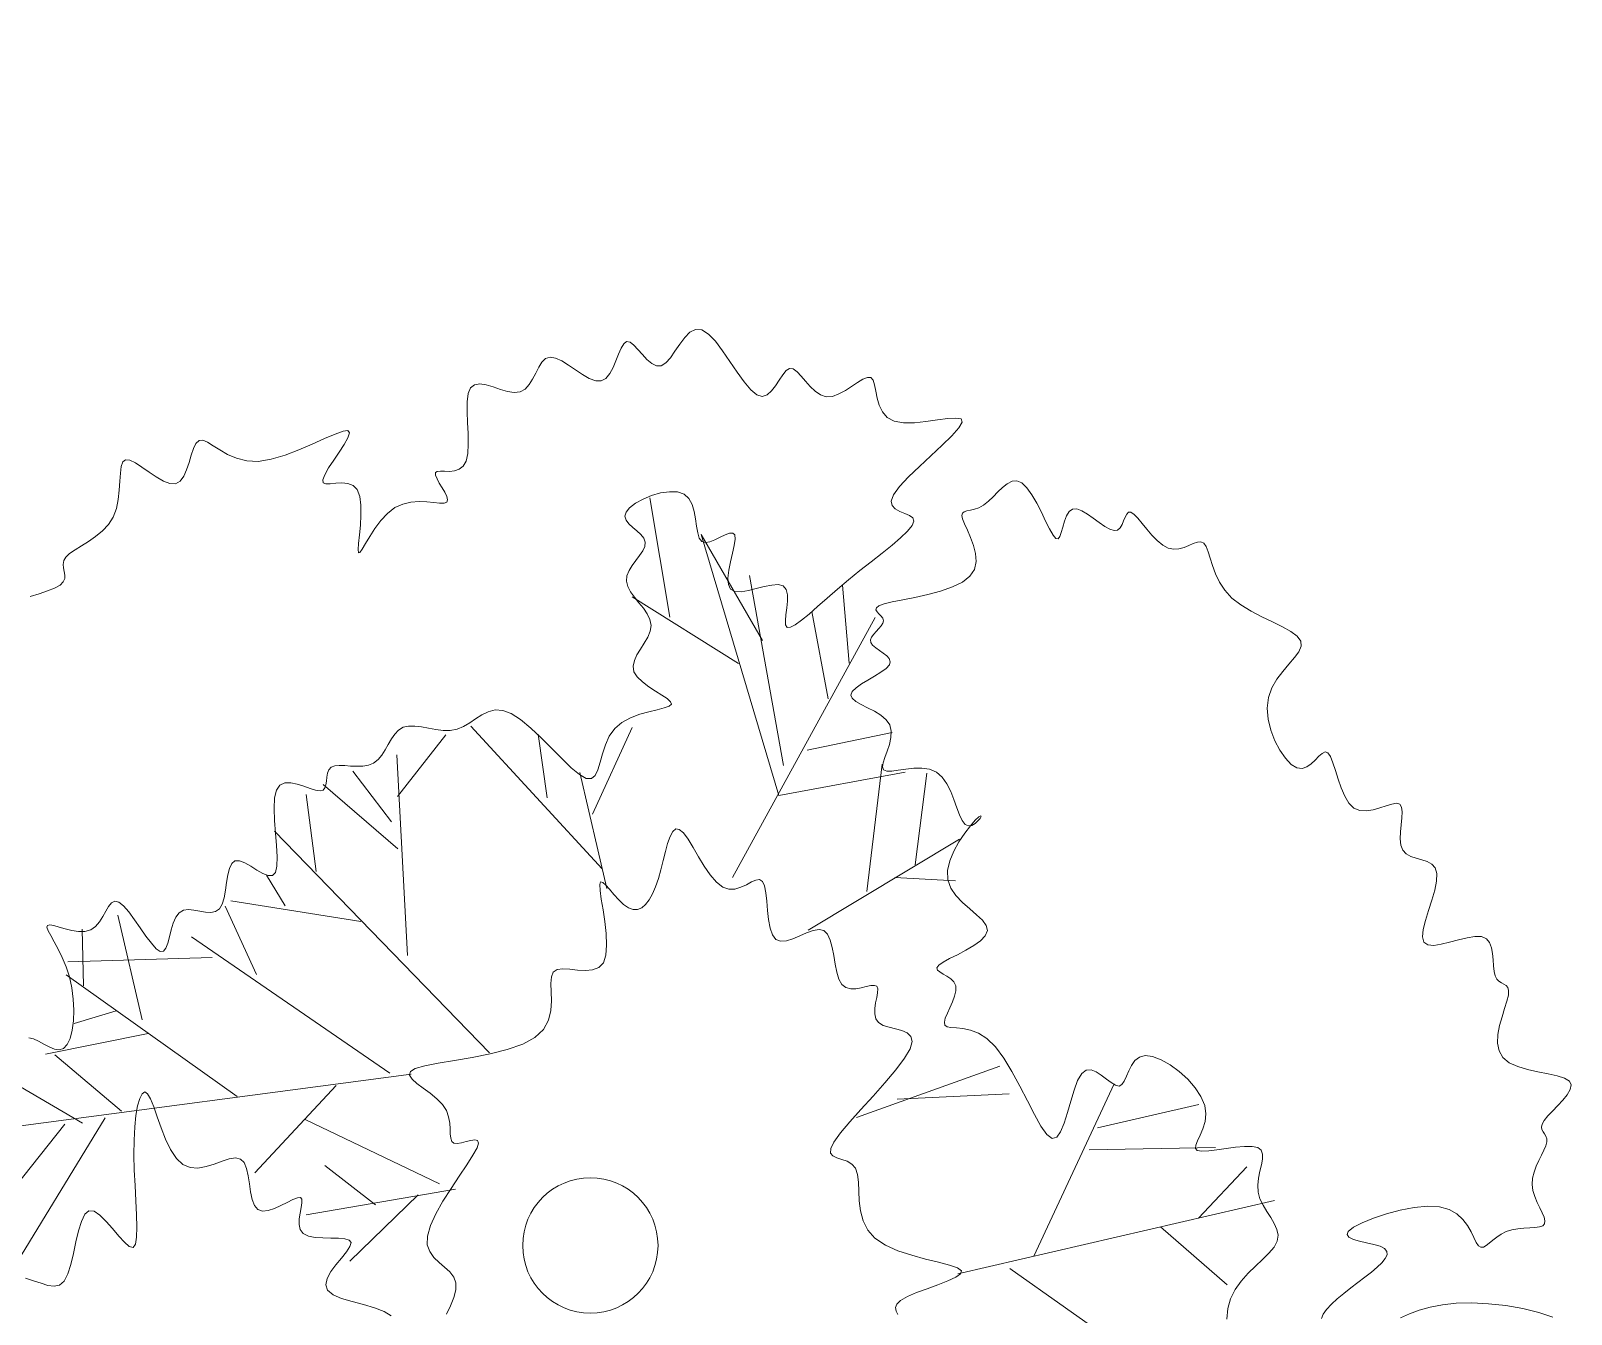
# Model space of a CAD drawing. Extents: x 2080 to 102399, y 2071 to 93424.
# Drawn here: x 81298.7 to 81426.3, y 79069.9 to 79176.2 of the extents above; entities that cross this region are included whole.
import ezdxf

# ---------------------------------------------------------------- set-up
doc = ezdxf.new("R2010")
doc.units = 0
doc.header["$LTSCALE"] = 20
doc.header["$MEASUREMENT"] = 0
doc.layers.add('casuanut tree', color=100, linetype='Continuous', lineweight=5)
doc.layers.add('road', color=2, linetype='Continuous')

# ---------------------------------------------------------------- blocks, each defined once
blk = doc.blocks.new('tr')
at = {"layer": 'casuanut tree'}
for p, q in [((0.2261, 0.6155), (0.2339, 0.7411)), ((0.3143, 0.5704), (0.2771, 0.692)), ((0.2771, 0.692), (0.2947, 0.4095)), ((0.2849, 0.5527), (0.1928, 0.6449)), ((0.3065, 0.4389), (0.3163, 0.6391)), ((0.3967, 0.5272), (0.4084, 0.6077)), ((0.3673, 0.4958), (0.3712, 0.588)), ((0.2285, 0.3375), (0.4338, 0.5671)), ((-0.0915, 0.4977), (-0.0281, 0.549)), ((0.0987, 0.3768), (-0.0009, 0.552)), ((-0.1035, 0.4735), (-0.1307, 0.5339)), ((-0.1186, 0.3345), (-0.0824, 0.54)), ((-0.1915, 0.4409), (-0.1837, 0.5213)), ((-0.1033, 0.4448), (-0.1641, 0.5272)), ((0.0595, 0.4614), (0.0655, 0.5279)), ((0.1017, 0.4342), (0.1621, 0.5128)), ((-0.0583, 0.2167), (-0.2243, 0.4916)), ((0.0987, 0.3557), (0.0987, 0.4795)), ((-0.2307, 0.4134), (-0.2425, 0.4487)), ((0.3339, 0.4487), (0.4241, 0.4468)), ((-0.4537, 0.3798), (-0.4417, 0.4372)), ((-0.4024, 0.3315), (-0.4024, 0.4433)), ((-0.2758, 0.3506), (-0.2915, 0.4272)), ((-0.1579, 0.3798), (-0.2847, 0.4312)), ((0.3614, 0.2918), (0.4065, 0.4173)), ((-0.317, 0.3781), (-0.4641, 0.4075)), ((-0.1639, 0.2197), (-0.333, 0.404)), ((0.2947, 0.4095), (0.428, 0.4036)), ((-0.3239, 0.2318), (-0.4688, 0.3949)), ((0.4163, 0.3075), (0.4496, 0.3977)), ((-0.4266, 0.3466), (-0.4719, 0.3436)), ((0.2928, 0.2663), (0.4673, 0.3232)), ((-0.3994, 0.3164), (-0.5081, 0.3194)), ((-0.4447, 0.2439), (-0.499, 0.3164)), ((-0.487, 0.2409), (-0.5413, 0.2922)), ((0.3928, 0.2996), (0.4535, 0.282)), ((-0.4628, 0.2409), (-0.6017, 0.0989)), ((-0.5051, 0.2439), (-0.5926, 0.1744)), ((-0.1428, 0.2137), (-0.5866, 0.256)), ((-0.2213, 0.2197), (-0.3239, 0.1502)), ((-0.1398, 0.0959), (-0.2605, 0.1925)), ((-0.2092, 0.0898), (-0.2515, 0.1412)), ((-0.1247, 0.0868), (-0.2817, 0.0959)), ((-0.1639, 0.0898), (-0.2485, 0.0385)), ((0.298, 0.0656), (0.455, 0.0838)), ((0.3433, 0.0747), (0.458, 0.0536)), ((0.445, -0.1163), (0.5666, 0.0392)), ((0.5395, -0.0014), (0.6476, -0.0014)), ((0.526, -0.0217), (0.6544, -0.0487)), ((0.6206, -0.1163), (0.6814, -0.0758)), ((0.3639, -0.1163), (0.7017, -0.1163)), ((0.4179, -0.1231), (0.5328, -0.2516)), ((0.5801, -0.1163), (0.6341, -0.1907))]:
    blk.add_line(p, q, dxfattribs=at)
for points in [[(-0.5213, 0.34), (-0.5168, 0.3378), (-0.5122, 0.3343), (-0.5075, 0.33), (-0.5027, 0.3258), (-0.4979, 0.3224), (-0.4932, 0.3205), (-0.4885, 0.3209), (-0.4839, 0.324), (-0.4796, 0.3296), (-0.4756, 0.3373), (-0.4721, 0.3467), (-0.4693, 0.3572), (-0.4672, 0.3686), (-0.4661, 0.3803), (-0.4659, 0.3919), (-0.4669, 0.403), (-0.4686, 0.4134), (-0.4708, 0.4228), (-0.4731, 0.4312), (-0.4751, 0.4382), (-0.4765, 0.4437), (-0.477, 0.4475), (-0.4761, 0.4493), (-0.4736, 0.4492), (-0.4697, 0.4475), (-0.4647, 0.4448), (-0.4589, 0.4416), (-0.4526, 0.4384), (-0.446, 0.4359), (-0.4395, 0.4344), (-0.4333, 0.4347), (-0.4277, 0.4369), (-0.4226, 0.4407), (-0.418, 0.4453), (-0.4137, 0.45), (-0.4097, 0.4542), (-0.4059, 0.457), (-0.4021, 0.4579), (-0.3984, 0.4561), (-0.3945, 0.4512), (-0.3906, 0.4438), (-0.3867, 0.4347), (-0.3828, 0.425), (-0.3789, 0.4154), (-0.3751, 0.4068), (-0.3715, 0.4002), (-0.368, 0.3964), (-0.3647, 0.396), (-0.3615, 0.3985), (-0.3584, 0.4032), (-0.3552, 0.4092), (-0.3518, 0.4158), (-0.3482, 0.4222), (-0.3442, 0.4276), (-0.3398, 0.4313), (-0.3349, 0.4327), (-0.3297, 0.4322), (-0.3242, 0.4304), (-0.3186, 0.4281), (-0.313, 0.4258), (-0.3077, 0.4242), (-0.3027, 0.4239), (-0.2982, 0.4257), (-0.2942, 0.4298), (-0.2908, 0.4359), (-0.2876, 0.4431), (-0.2847, 0.4507), (-0.2817, 0.4581), (-0.2785, 0.4643), (-0.2751, 0.4688), (-0.2712, 0.4707), (-0.2666, 0.4697), (-0.2617, 0.4663), (-0.2565, 0.4615), (-0.2512, 0.4562), (-0.246, 0.4515), (-0.2411, 0.4481), (-0.2366, 0.4471), (-0.2329, 0.4493), (-0.2299, 0.4555), (-0.2275, 0.4649), (-0.2255, 0.4765), (-0.2236, 0.4893), (-0.2216, 0.5024), (-0.2193, 0.5146), (-0.2163, 0.5251), (-0.2126, 0.5327), (-0.2079, 0.5369), (-0.2024, 0.5379), (-0.1964, 0.5367), (-0.1902, 0.5338), (-0.1841, 0.5302), (-0.1782, 0.5264), (-0.173, 0.5232), (-0.1687, 0.5215), (-0.1654, 0.5216), (-0.163, 0.5234), (-0.1613, 0.5263), (-0.1598, 0.53), (-0.1584, 0.534), (-0.1568, 0.5378), (-0.1547, 0.5409), (-0.1518, 0.5429), (-0.1479, 0.5434), (-0.1432, 0.5428), (-0.1378, 0.5414), (-0.132, 0.5396), (-0.1258, 0.5379), (-0.1197, 0.5367), (-0.1136, 0.5363), (-0.1079, 0.5372), (-0.1026, 0.5397), (-0.0978, 0.5434), (-0.0932, 0.5479), (-0.0887, 0.5527), (-0.0843, 0.5575), (-0.0797, 0.5616), (-0.0749, 0.5648), (-0.0696, 0.5665), (-0.0639, 0.5665), (-0.0577, 0.565), (-0.0511, 0.5626), (-0.0443, 0.5596), (-0.0372, 0.5566), (-0.03, 0.554), (-0.0228, 0.5523), (-0.0156, 0.5519), (-0.0084, 0.5531), (-0.0013, 0.5554), (0.0057, 0.5582), (0.0129, 0.5608), (0.0201, 0.5624), (0.0275, 0.5625), (0.0351, 0.5603), (0.043, 0.5553), (0.0511, 0.5469), (0.0595, 0.5359), (0.0678, 0.5233), (0.0759, 0.5102), (0.0838, 0.4975), (0.0911, 0.4862), (0.0979, 0.4773), (0.1038, 0.4719), (0.1089, 0.4706), (0.1133, 0.4729), (0.1174, 0.478), (0.1215, 0.485), (0.126, 0.4931), (0.131, 0.5015), (0.137, 0.5094), (0.1443, 0.5158), (0.153, 0.5203), (0.1627, 0.523), (0.1728, 0.5243), (0.1826, 0.5248), (0.1916, 0.5249), (0.1991, 0.525), (0.2046, 0.5256), (0.2074, 0.5271), (0.2071, 0.5298), (0.2044, 0.5338), (0.1998, 0.5386), (0.1943, 0.5441), (0.1885, 0.5501), (0.1832, 0.5564), (0.1791, 0.5627), (0.177, 0.5688), (0.1774, 0.5745), (0.18, 0.5799), (0.184, 0.5851), (0.1889, 0.5902), (0.1941, 0.5953), (0.199, 0.6005), (0.2029, 0.6059), (0.2051, 0.6116), (0.2054, 0.6177), (0.204, 0.6241), (0.2014, 0.6307), (0.1982, 0.6374), (0.195, 0.644), (0.1923, 0.6504), (0.1906, 0.6566), (0.1905, 0.6623), (0.1923, 0.6676), (0.1957, 0.6724), (0.2001, 0.6768), (0.205, 0.681), (0.2098, 0.6851), (0.2141, 0.6891), (0.2172, 0.6931), (0.2186, 0.6972), (0.2181, 0.7016), (0.2159, 0.706), (0.2128, 0.7106), (0.2095, 0.7151), (0.2065, 0.7196), (0.2045, 0.724), (0.2042, 0.7282), (0.2063, 0.7322), (0.211, 0.7358), (0.218, 0.7389), (0.2266, 0.7413), (0.2361, 0.7429), (0.2458, 0.7434), (0.255, 0.7426), (0.2631, 0.7405), (0.2693, 0.7367), (0.2732, 0.7312), (0.2751, 0.7245), (0.2756, 0.7169), (0.2752, 0.7091), (0.2745, 0.7014), (0.2741, 0.6945), (0.2744, 0.6888), (0.2761, 0.6848), (0.2795, 0.6829), (0.2842, 0.6826), (0.2898, 0.6834), (0.2956, 0.6847), (0.3012, 0.686), (0.306, 0.6866), (0.3094, 0.686), (0.311, 0.6837), (0.3103, 0.6793), (0.3079, 0.673), (0.3043, 0.6656), (0.3004, 0.6575), (0.2968, 0.6493), (0.294, 0.6416), (0.2929, 0.6348), (0.2941, 0.6296), (0.298, 0.6264), (0.3041, 0.6247), (0.3118, 0.6242), (0.3203, 0.6243), (0.3288, 0.6245), (0.3368, 0.6242), (0.3435, 0.6231), (0.3481, 0.6206), (0.3502, 0.6164), (0.3503, 0.6108), (0.3488, 0.6043), (0.3466, 0.5975), (0.3442, 0.5909), (0.3423, 0.5851), (0.3415, 0.5806), (0.3425, 0.5778), (0.3458, 0.5772), (0.3512, 0.5786), (0.3586, 0.5818), (0.3677, 0.5862), (0.3782, 0.5918), (0.3898, 0.5981), (0.4024, 0.6048), (0.4157, 0.6116), (0.4293, 0.6182), (0.4429, 0.6246), (0.4559, 0.6308), (0.4679, 0.6365), (0.4783, 0.6419), (0.4868, 0.6469), (0.4927, 0.6515), (0.4956, 0.6555), (0.4953, 0.6591), (0.4925, 0.6624), (0.4883, 0.6655), (0.4837, 0.6688), (0.4796, 0.6724), (0.4771, 0.6765), (0.4772, 0.6813), (0.481, 0.6871), (0.489, 0.694), (0.5004, 0.7016), (0.5139, 0.7097), (0.5281, 0.7179), (0.5419, 0.7259), (0.554, 0.7332), (0.563, 0.7396), (0.5677, 0.7446), (0.5672, 0.748), (0.5622, 0.7502), (0.5538, 0.7516), (0.5431, 0.7526), (0.5311, 0.7536), (0.5191, 0.7552), (0.508, 0.7576), (0.499, 0.7615), (0.4929, 0.7669), (0.4893, 0.7737), (0.4876, 0.7811), (0.4872, 0.7888), (0.4874, 0.7962), (0.4876, 0.8027), (0.4872, 0.8078), (0.4855, 0.811), (0.4821, 0.812), (0.4771, 0.8112), (0.471, 0.8092), (0.4641, 0.8065), (0.4568, 0.8039), (0.4494, 0.8019), (0.4423, 0.801), (0.4359, 0.802), (0.4305, 0.8053), (0.426, 0.8102), (0.4221, 0.8163), (0.4186, 0.8227), (0.4155, 0.8289), (0.4124, 0.8342), (0.4091, 0.8379), (0.4055, 0.8392), (0.4015, 0.8379), (0.397, 0.8345), (0.3922, 0.8299), (0.3871, 0.825), (0.3819, 0.8207), (0.3766, 0.8178), (0.3713, 0.8173), (0.3661, 0.8201), (0.3612, 0.8266), (0.3563, 0.8362), (0.3515, 0.8478), (0.3467, 0.8603), (0.3418, 0.8728), (0.3367, 0.8841), (0.3313, 0.8931), (0.3256, 0.8989), (0.3195, 0.9007), (0.3131, 0.8992), (0.3066, 0.8951), (0.3, 0.8896), (0.2935, 0.8836), (0.2873, 0.878), (0.2814, 0.8738), (0.2761, 0.8719), (0.2713, 0.873), (0.2671, 0.8765), (0.2632, 0.8817), (0.2597, 0.8878), (0.2564, 0.8939), (0.2533, 0.8993), (0.2501, 0.9031), (0.2468, 0.9046), (0.2433, 0.9031), (0.2396, 0.8993), (0.2356, 0.8939), (0.2314, 0.8877), (0.227, 0.8815), (0.2222, 0.8761), (0.2172, 0.8722), (0.2119, 0.8708), (0.2063, 0.8722), (0.2004, 0.8761), (0.1944, 0.8816), (0.1884, 0.888), (0.1824, 0.8944), (0.1766, 0.9002), (0.171, 0.9046), (0.1657, 0.9068), (0.1608, 0.9063), (0.1563, 0.9035), (0.1518, 0.8992), (0.1474, 0.894), (0.1429, 0.8887), (0.1382, 0.8839), (0.1331, 0.8803), (0.1274, 0.8787), (0.1212, 0.8794), (0.1146, 0.8821), (0.1078, 0.8858), (0.101, 0.8899), (0.0944, 0.8936), (0.0882, 0.8961), (0.0826, 0.8966), (0.0779, 0.8944), (0.0742, 0.889), (0.0712, 0.8809), (0.0689, 0.871), (0.0668, 0.8599), (0.0648, 0.8486), (0.0625, 0.8379), (0.0599, 0.8285), (0.0565, 0.8212), (0.0523, 0.8167), (0.0474, 0.8145), (0.0423, 0.814), (0.0371, 0.8147), (0.0322, 0.8159), (0.028, 0.8171), (0.0247, 0.8175), (0.0227, 0.8167), (0.0222, 0.8141), (0.0228, 0.8102), (0.0241, 0.8053), (0.0258, 0.7999), (0.0274, 0.7946), (0.0284, 0.7899), (0.0285, 0.7862), (0.0272, 0.784), (0.0243, 0.7836), (0.0197, 0.7847), (0.0139, 0.7867), (0.007, 0.7891), (-0.0008, 0.7912), (-0.0092, 0.7926), (-0.0179, 0.7926), (-0.0268, 0.7908), (-0.0356, 0.7867), (-0.044, 0.781), (-0.0519, 0.7743), (-0.0589, 0.7675), (-0.0649, 0.7613), (-0.0696, 0.7564), (-0.0727, 0.7536), (-0.0741, 0.7536), (-0.0736, 0.7569), (-0.0717, 0.7631), (-0.0688, 0.7714), (-0.0657, 0.781), (-0.0627, 0.7912), (-0.0605, 0.8013), (-0.0596, 0.8104), (-0.0606, 0.8178), (-0.0638, 0.823), (-0.0687, 0.8263), (-0.0746, 0.8283), (-0.0807, 0.8294), (-0.0864, 0.8301), (-0.0908, 0.8311), (-0.0934, 0.8328), (-0.0932, 0.8358), (-0.09, 0.8405), (-0.0844, 0.8464), (-0.0774, 0.853), (-0.07, 0.8599), (-0.0632, 0.8666), (-0.0579, 0.8724), (-0.0552, 0.877), (-0.0561, 0.8798), (-0.0612, 0.8804), (-0.07, 0.8793), (-0.0816, 0.8771), (-0.0954, 0.8743), (-0.1103, 0.8716), (-0.1256, 0.8695), (-0.1405, 0.8686), (-0.1541, 0.8696), (-0.1657, 0.8729), (-0.1755, 0.8778), (-0.1837, 0.8838), (-0.1905, 0.8901), (-0.1962, 0.896), (-0.2011, 0.9009), (-0.2053, 0.904), (-0.2092, 0.9046), (-0.213, 0.9023), (-0.2167, 0.8976), (-0.2205, 0.8915), (-0.2244, 0.8846), (-0.2286, 0.8778), (-0.233, 0.8719), (-0.2378, 0.8678), (-0.243, 0.8663), (-0.2487, 0.8678), (-0.2548, 0.8719), (-0.261, 0.8777), (-0.2672, 0.8843), (-0.2732, 0.8909), (-0.2788, 0.8967), (-0.2838, 0.9008), (-0.288, 0.9023), (-0.2914, 0.9007), (-0.2941, 0.8964), (-0.2965, 0.8899), (-0.2989, 0.8819), (-0.3015, 0.873), (-0.3047, 0.8638), (-0.3087, 0.855), (-0.3139, 0.8471), (-0.3205, 0.8407), (-0.3281, 0.8356), (-0.3364, 0.8315), (-0.3448, 0.8282), (-0.3529, 0.8255), (-0.3603, 0.823), (-0.3666, 0.8205), (-0.3714, 0.8178), (-0.3742, 0.8146), (-0.3757, 0.811), (-0.3762, 0.8073), (-0.3763, 0.8034), (-0.3766, 0.7997), (-0.3775, 0.7963), (-0.3797, 0.7932), (-0.3837, 0.7908), (-0.3899, 0.789), (-0.3978, 0.7878), (-0.4068, 0.7869), (-0.4165, 0.7861)], [(0.9561, -0.2994), (0.943, -0.2914), (0.9279, -0.2838), (0.9114, -0.2769), (0.8943, -0.2709), (0.8775, -0.2662), (0.8616, -0.2628), (0.8472, -0.2611), (0.8342, -0.2607), (0.8225, -0.2613), (0.8117, -0.2627), (0.8017, -0.2644)], [(0.7216, -0.2466), (0.7244, -0.2426), (0.729, -0.2387), (0.735, -0.2347), (0.7422, -0.2306), (0.7501, -0.2267), (0.7585, -0.2227), (0.767, -0.2189), (0.7753, -0.2151), (0.783, -0.2115), (0.79, -0.2079), (0.7958, -0.2044), (0.8002, -0.2009), (0.8029, -0.1975), (0.8036, -0.1941), (0.8019, -0.1907), (0.7978, -0.1873), (0.7919, -0.184), (0.7851, -0.1806), (0.7784, -0.1773), (0.7725, -0.1741), (0.7685, -0.1709), (0.7671, -0.1678), (0.7692, -0.1648), (0.7755, -0.1619), (0.7853, -0.1593), (0.7978, -0.1573), (0.8119, -0.1559), (0.8268, -0.1554), (0.8416, -0.1561), (0.8554, -0.158), (0.8672, -0.1614), (0.8764, -0.1664), (0.8832, -0.1726), (0.888, -0.1796), (0.8913, -0.1869), (0.8934, -0.194), (0.8949, -0.2005), (0.8961, -0.206), (0.8976, -0.2099), (0.8996, -0.2119), (0.9022, -0.2123), (0.9054, -0.2114), (0.9091, -0.2097), (0.9134, -0.2075), (0.9182, -0.2053), (0.9234, -0.2033), (0.9291, -0.202), (0.9352, -0.2016), (0.9415, -0.202), (0.9477, -0.2028), (0.9536, -0.2038), (0.959, -0.2046), (0.9636, -0.205), (0.9673, -0.2046), (0.9697, -0.2031), (0.9707, -0.2003), (0.9706, -0.1964), (0.9697, -0.1915), (0.9684, -0.1859), (0.967, -0.1798), (0.966, -0.1733), (0.9656, -0.1667), (0.9663, -0.1603), (0.9682, -0.1541), (0.9711, -0.1483), (0.9747, -0.1428), (0.9787, -0.1376), (0.9826, -0.1328), (0.9862, -0.1284), (0.9892, -0.1244), (0.991, -0.1208), (0.9917, -0.1177), (0.9914, -0.1148), (0.9906, -0.1121), (0.9896, -0.1096), (0.989, -0.107), (0.9891, -0.1044), (0.9904, -0.1015), (0.9933, -0.0983), (0.998, -0.0947), (1.004, -0.0908), (1.0106, -0.0866), (1.0171, -0.0822), (1.0228, -0.0778), (1.027, -0.0733), (1.0291, -0.0688), (1.0282, -0.0645), (1.024, -0.0604), (1.0171, -0.0563), (1.0083, -0.0521), (0.9985, -0.0477), (0.9885, -0.043), (0.9793, -0.0377), (0.9716, -0.0318), (0.9663, -0.0251), (0.964, -0.0175), (0.9644, -0.0092), (0.9667, -0.0006), (0.9705, 0.008), (0.975, 0.0164), (0.9796, 0.0242), (0.9836, 0.0312), (0.9865, 0.0369), (0.9878, 0.0413), (0.9877, 0.0446), (0.9865, 0.047), (0.9846, 0.049), (0.9824, 0.0509), (0.9802, 0.0531), (0.9785, 0.0558), (0.9775, 0.0595), (0.9776, 0.0642), (0.9784, 0.0699), (0.9795, 0.0762), (0.9803, 0.0826), (0.9806, 0.0887), (0.9798, 0.0943), (0.9774, 0.099), (0.973, 0.1023), (0.9664, 0.104), (0.9582, 0.1046), (0.9489, 0.1045), (0.9394, 0.1041), (0.9304, 0.104), (0.9225, 0.1046), (0.9166, 0.1065), (0.9134, 0.1102), (0.9132, 0.1158), (0.9157, 0.1232), (0.92, 0.1319), (0.9255, 0.1413), (0.9312, 0.151), (0.9365, 0.1604), (0.9405, 0.1691), (0.9426, 0.1766), (0.9422, 0.1826), (0.9396, 0.1873), (0.9355, 0.191), (0.9305, 0.1941), (0.9252, 0.197), (0.9201, 0.2001), (0.916, 0.2037), (0.9134, 0.2082), (0.9126, 0.2138), (0.9135, 0.2203), (0.9154, 0.2273), (0.9177, 0.2344), (0.92, 0.2411), (0.9217, 0.2472), (0.9223, 0.2521), (0.9212, 0.2555), (0.9181, 0.2572), (0.9132, 0.2575), (0.9071, 0.2571), (0.9001, 0.2564), (0.8929, 0.256), (0.8858, 0.2565), (0.8793, 0.2584), (0.8739, 0.2623), (0.87, 0.2685), (0.8674, 0.2766), (0.8657, 0.2858), (0.8647, 0.2954), (0.8639, 0.3047), (0.8632, 0.3131), (0.8621, 0.3199), (0.8604, 0.3243), (0.8579, 0.3258), (0.8545, 0.3251), (0.8505, 0.3229), (0.8459, 0.3199), (0.841, 0.317), (0.8359, 0.3149), (0.8307, 0.3144), (0.8255, 0.3164), (0.8206, 0.3212), (0.8162, 0.3287), (0.8124, 0.3381), (0.8096, 0.3489), (0.8081, 0.3605), (0.808, 0.3723), (0.8096, 0.3837), (0.8131, 0.3941), (0.8188, 0.4031), (0.8259, 0.4107), (0.8338, 0.4173), (0.8417, 0.4231), (0.849, 0.4284), (0.8548, 0.4334), (0.8585, 0.4384), (0.8593, 0.4437), (0.8568, 0.4495), (0.8514, 0.4557), (0.8439, 0.4625), (0.835, 0.4698), (0.8253, 0.4775), (0.8158, 0.4857), (0.807, 0.4943), (0.7996, 0.5034), (0.7943, 0.5129), (0.7908, 0.5225), (0.7887, 0.5318), (0.7875, 0.5407), (0.7869, 0.5489), (0.7863, 0.5559), (0.7855, 0.5615), (0.7839, 0.5654), (0.7812, 0.5674), (0.7776, 0.568), (0.7732, 0.5676), (0.7682, 0.5667), (0.7629, 0.5658), (0.7574, 0.5656), (0.752, 0.5664), (0.7467, 0.5688), (0.7419, 0.5731), (0.7374, 0.579), (0.7333, 0.5858), (0.7295, 0.593), (0.7261, 0.6), (0.723, 0.6062), (0.7201, 0.611), (0.7174, 0.6139), (0.715, 0.6144), (0.7127, 0.613), (0.7104, 0.6103), (0.708, 0.607), (0.7055, 0.6035), (0.7027, 0.6007), (0.6996, 0.599), (0.696, 0.5992), (0.692, 0.6016), (0.6875, 0.6057), (0.6828, 0.611), (0.6779, 0.6167), (0.6729, 0.6222), (0.668, 0.6268), (0.6633, 0.6299), (0.6589, 0.6308), (0.6549, 0.629), (0.6512, 0.6253), (0.6479, 0.6203), (0.645, 0.6148), (0.6422, 0.6098), (0.6397, 0.6059), (0.6374, 0.604), (0.6352, 0.6048), (0.6332, 0.609), (0.6311, 0.616), (0.629, 0.6249), (0.6267, 0.6348), (0.6241, 0.6451), (0.6212, 0.6548), (0.6178, 0.663), (0.6139, 0.6691), (0.6093, 0.6723), (0.6043, 0.673), (0.5989, 0.6717), (0.5932, 0.6691), (0.5873, 0.6656), (0.5814, 0.6618), (0.5756, 0.6583), (0.5699, 0.6555), (0.5646, 0.654), (0.5597, 0.6535), (0.5554, 0.6535), (0.5516, 0.6536), (0.5487, 0.6533), (0.5465, 0.6524), (0.5453, 0.6502), (0.5452, 0.6465), (0.5461, 0.641), (0.5476, 0.6339), (0.5492, 0.6258), (0.5504, 0.6171), (0.5505, 0.6084), (0.5491, 0.6001), (0.5456, 0.5927), (0.5395, 0.5868), (0.5305, 0.5826), (0.5191, 0.58), (0.5061, 0.5787), (0.4924, 0.5782), (0.4787, 0.5783), (0.4659, 0.5787), (0.4548, 0.579), (0.4461, 0.5789), (0.4404, 0.5781), (0.4375, 0.5768), (0.4365, 0.5749), (0.4371, 0.5726), (0.4385, 0.57), (0.4401, 0.5674), (0.4413, 0.5646), (0.4416, 0.562), (0.4404, 0.5596), (0.4381, 0.5573), (0.4351, 0.5551), (0.4317, 0.5529), (0.4285, 0.5506), (0.4257, 0.5482), (0.424, 0.5457), (0.4236, 0.5429), (0.4248, 0.5398), (0.4273, 0.5364), (0.4304, 0.5329), (0.4337, 0.5293), (0.4366, 0.5258), (0.4384, 0.5223), (0.4388, 0.5189), (0.4371, 0.5158), (0.4329, 0.513), (0.4269, 0.5104), (0.4196, 0.508), (0.4119, 0.5055), (0.4044, 0.5031), (0.398, 0.5004), (0.3932, 0.4976), (0.3909, 0.4944), (0.3915, 0.4908), (0.3946, 0.4868), (0.3994, 0.4824), (0.4051, 0.4776), (0.4112, 0.4725), (0.4167, 0.467), (0.4211, 0.4611), (0.4236, 0.455), (0.4236, 0.4485), (0.4217, 0.4419), (0.4185, 0.4354), (0.4147, 0.4292), (0.4109, 0.4234), (0.4079, 0.4184), (0.4062, 0.4142), (0.4067, 0.411), (0.4096, 0.4091), (0.4148, 0.4079), (0.4215, 0.4073), (0.4293, 0.4067), (0.4376, 0.4057), (0.4458, 0.4039), (0.4533, 0.4009), (0.4596, 0.3964), (0.4642, 0.39), (0.4675, 0.3821), (0.4696, 0.3734), (0.471, 0.3644), (0.472, 0.3556), (0.4731, 0.3477), (0.4744, 0.3412), (0.4765, 0.3367), (0.4795, 0.3344), (0.4831, 0.3342), (0.4868, 0.3353), (0.4903, 0.3372), (0.493, 0.3393), (0.4945, 0.3411), (0.4944, 0.3419), (0.4922, 0.3412), (0.4877, 0.3385), (0.4814, 0.3339), (0.474, 0.3279), (0.4662, 0.3206), (0.4588, 0.3123), (0.4525, 0.3034), (0.448, 0.2942), (0.4461, 0.2848), (0.4472, 0.2756), (0.4506, 0.2668), (0.4557, 0.2582), (0.4614, 0.2502), (0.467, 0.2426), (0.4716, 0.2357), (0.4743, 0.2294), (0.4742, 0.224), (0.4709, 0.2193), (0.4648, 0.2154), (0.4568, 0.212), (0.4476, 0.2092), (0.4382, 0.2067), (0.4294, 0.2045), (0.422, 0.2024), (0.4168, 0.2003), (0.4144, 0.1981), (0.4145, 0.1958), (0.4163, 0.1933), (0.4192, 0.1904), (0.4226, 0.1873), (0.4258, 0.1838), (0.4282, 0.1799), (0.4292, 0.1755), (0.4282, 0.1706), (0.4257, 0.1654), (0.4222, 0.1601), (0.4182, 0.1548), (0.4144, 0.1498), (0.4111, 0.1452), (0.4092, 0.1414), (0.4089, 0.1383), (0.4109, 0.1362), (0.4147, 0.1346), (0.4201, 0.133), (0.4265, 0.1307), (0.4337, 0.1273), (0.4411, 0.1222), (0.4484, 0.1148), (0.4551, 0.1045), (0.461, 0.0912), (0.4661, 0.0756), (0.4706, 0.0589), (0.4748, 0.0423), (0.4787, 0.0268), (0.4826, 0.0136), (0.4867, 0.0038), (0.4911, -0.0014), (0.496, -0.0013), (0.5013, 0.0033), (0.507, 0.0112), (0.5128, 0.0211), (0.5187, 0.0319), (0.5247, 0.0423), (0.5305, 0.0512), (0.5362, 0.0572), (0.5415, 0.0596), (0.5465, 0.0588), (0.5513, 0.0557), (0.5557, 0.0511), (0.5599, 0.046), (0.5639, 0.0412), (0.5676, 0.0375), (0.5711, 0.0358), (0.5744, 0.0367), (0.5776, 0.0397), (0.581, 0.044), (0.5846, 0.049), (0.5886, 0.0539), (0.5932, 0.058), (0.5986, 0.0604), (0.6048, 0.0606), (0.612, 0.0579), (0.6199, 0.0526), (0.6278, 0.0453), (0.6354, 0.0365), (0.6422, 0.0267), (0.6478, 0.0164), (0.6516, 0.0061), (0.6533, -0.0037), (0.6525, -0.0124), (0.6498, -0.0202), (0.646, -0.027), (0.6417, -0.0328), (0.6378, -0.0378), (0.6349, -0.0418), (0.6338, -0.0451), (0.6352, -0.0476), (0.6397, -0.0494), (0.6467, -0.0506), (0.6553, -0.0516), (0.6649, -0.0524), (0.6747, -0.0533), (0.6839, -0.0546), (0.6916, -0.0563), (0.6972, -0.0589), (0.7, -0.0623), (0.7005, -0.0665), (0.6992, -0.0715), (0.6967, -0.0772), (0.6937, -0.0833), (0.6907, -0.0899), (0.6883, -0.0968), (0.687, -0.1039), (0.6874, -0.1112), (0.6891, -0.1184), (0.6914, -0.1256), (0.6939, -0.1327), (0.6961, -0.1395), (0.6973, -0.1461), (0.6971, -0.1523), (0.6949, -0.158), (0.6904, -0.1633), (0.6838, -0.1683), (0.6759, -0.1732), (0.6671, -0.1783), (0.6579, -0.1838), (0.649, -0.19), (0.6409, -0.1971), (0.6341, -0.2054), (0.6291, -0.2148), (0.6256, -0.2252)], [(-0.2194, -0.0264), (-0.2257, -0.0202), (-0.2346, -0.0142), (-0.245, -0.0084), (-0.2557, -0.0028), (-0.2656, 0.0029), (-0.2734, 0.0086), (-0.2779, 0.0144), (-0.2784, 0.0204), (-0.2755, 0.0265), (-0.2701, 0.0325), (-0.2634, 0.0383), (-0.2563, 0.0438), (-0.2499, 0.0489), (-0.2451, 0.0534), (-0.243, 0.0572), (-0.2443, 0.0602), (-0.2485, 0.0626), (-0.2547, 0.0646), (-0.2623, 0.0665), (-0.2703, 0.0685), (-0.278, 0.0708), (-0.2845, 0.0737), (-0.2892, 0.0775), (-0.2913, 0.0822), (-0.2913, 0.0876), (-0.2899, 0.0933), (-0.2876, 0.099), (-0.2852, 0.1044), (-0.2833, 0.109), (-0.2825, 0.1126), (-0.2835, 0.1147), (-0.2868, 0.1151), (-0.2919, 0.1143), (-0.2982, 0.1128), (-0.3054, 0.111), (-0.3126, 0.1096), (-0.3195, 0.109), (-0.3254, 0.1097), (-0.3297, 0.1124), (-0.3321, 0.1173), (-0.333, 0.124), (-0.3328, 0.132), (-0.3321, 0.1404), (-0.3315, 0.1489), (-0.3314, 0.1566), (-0.3325, 0.1631), (-0.3353, 0.1676), (-0.3402, 0.1699), (-0.3467, 0.1703), (-0.3545, 0.1696), (-0.3631, 0.1686), (-0.3719, 0.168), (-0.3805, 0.1684), (-0.3883, 0.1707), (-0.395, 0.1755), (-0.4001, 0.1833), (-0.4039, 0.1936), (-0.4065, 0.2053), (-0.4084, 0.2176), (-0.4098, 0.2297), (-0.411, 0.2406), (-0.4124, 0.2495), (-0.4141, 0.2555), (-0.4166, 0.2579), (-0.4197, 0.2568), (-0.4232, 0.2526), (-0.427, 0.2457), (-0.4309, 0.2363), (-0.4349, 0.2248), (-0.4387, 0.2116), (-0.4423, 0.1969), (-0.4455, 0.1813), (-0.4483, 0.1654), (-0.451, 0.1498), (-0.4536, 0.1354), (-0.4561, 0.1228), (-0.4588, 0.1128), (-0.4616, 0.1061), (-0.4648, 0.1034), (-0.4684, 0.1052), (-0.4723, 0.1105), (-0.4766, 0.1182), (-0.4811, 0.1271), (-0.4859, 0.1359), (-0.4908, 0.1436), (-0.4958, 0.149), (-0.5008, 0.1507), (-0.5059, 0.1481), (-0.511, 0.1418), (-0.5161, 0.1328), (-0.5213, 0.1223), (-0.5265, 0.1112), (-0.5317, 0.1007), (-0.5371, 0.0917), (-0.5425, 0.0854), (-0.5481, 0.0824), (-0.5538, 0.0825), (-0.5599, 0.0847), (-0.5663, 0.0885), (-0.5732, 0.0929), (-0.5807, 0.0974)], [(0.2939, -0.1435), (0.2929, -0.1397), (0.293, -0.136), (0.295, -0.1327), (0.2997, -0.1299), (0.3076, -0.1276), (0.3179, -0.1258), (0.3295, -0.1243), (0.3412, -0.1228), (0.3521, -0.1213), (0.361, -0.1194), (0.3668, -0.1171), (0.3684, -0.1141), (0.3651, -0.1103), (0.3576, -0.1056), (0.3472, -0.1002), (0.3348, -0.0939), (0.3216, -0.0869), (0.3087, -0.0791), (0.2973, -0.0705), (0.2884, -0.0611), (0.283, -0.0511), (0.2805, -0.0406), (0.2802, -0.03), (0.2813, -0.0196), (0.2831, -0.0096), (0.2848, -0.0004), (0.2857, 0.0077), (0.2851, 0.0144), (0.2824, 0.0195), (0.2782, 0.0234), (0.2734, 0.0265), (0.2687, 0.0293), (0.2652, 0.0322), (0.2635, 0.0356), (0.2646, 0.04), (0.2693, 0.0459), (0.2781, 0.0536), (0.2902, 0.0627), (0.3044, 0.0727), (0.3197, 0.0834), (0.3349, 0.0941), (0.3488, 0.1046), (0.3603, 0.1142), (0.3684, 0.1226), (0.3721, 0.1294), (0.3721, 0.1348), (0.3692, 0.1392), (0.3643, 0.1428), (0.3583, 0.1461), (0.3521, 0.1492), (0.3465, 0.1525), (0.3425, 0.1564), (0.3407, 0.161), (0.3407, 0.1661), (0.3421, 0.1716), (0.3442, 0.1771), (0.3465, 0.1823), (0.3485, 0.1869), (0.3496, 0.1908), (0.3493, 0.1935), (0.3471, 0.195), (0.3433, 0.1956), (0.3385, 0.1957), (0.3331, 0.1957), (0.3275, 0.196), (0.3222, 0.1972), (0.3176, 0.1996), (0.3143, 0.2037), (0.3126, 0.2097), (0.312, 0.2173), (0.3123, 0.2258), (0.3128, 0.2347), (0.3132, 0.2433), (0.3129, 0.2512), (0.3116, 0.2577), (0.3087, 0.2623), (0.304, 0.2645), (0.2978, 0.2649), (0.2906, 0.264), (0.283, 0.2626), (0.2754, 0.2612), (0.2683, 0.2607), (0.2624, 0.2616), (0.258, 0.2645), (0.2556, 0.27), (0.2549, 0.2775), (0.2553, 0.2864), (0.2564, 0.2959), (0.2577, 0.3054), (0.2587, 0.3141), (0.259, 0.3214), (0.258, 0.3265), (0.2556, 0.329), (0.2517, 0.3294), (0.2467, 0.3285), (0.241, 0.3269), (0.2348, 0.3256), (0.2284, 0.3251), (0.2222, 0.3263), (0.2164, 0.3299), (0.2112, 0.3364), (0.2067, 0.3452), (0.2027, 0.3555), (0.1991, 0.3664), (0.1957, 0.377), (0.1925, 0.3865), (0.1893, 0.394), (0.186, 0.3986), (0.1825, 0.3998), (0.1788, 0.3979), (0.175, 0.3935), (0.1709, 0.3871), (0.1667, 0.3793), (0.1624, 0.3707), (0.1579, 0.362), (0.1533, 0.3536), (0.1486, 0.346), (0.1439, 0.3396), (0.1391, 0.3343), (0.1343, 0.3305), (0.1296, 0.328), (0.125, 0.3272), (0.1205, 0.3282), (0.1162, 0.331), (0.1121, 0.3357), (0.1082, 0.3416), (0.1046, 0.3481), (0.1014, 0.3543), (0.0985, 0.3594), (0.0961, 0.3629), (0.0941, 0.3638), (0.0925, 0.3614), (0.0915, 0.3554), (0.0907, 0.3462), (0.09, 0.335), (0.089, 0.3227), (0.0876, 0.3102), (0.0854, 0.2985), (0.0823, 0.2886), (0.0779, 0.2814), (0.0722, 0.2777), (0.0654, 0.2767), (0.0579, 0.2778), (0.0502, 0.28), (0.0426, 0.2826), (0.0356, 0.2846), (0.0296, 0.2853), (0.025, 0.2837), (0.022, 0.2793), (0.02, 0.2726), (0.0184, 0.2642), (0.0165, 0.2548), (0.0136, 0.2452), (0.0088, 0.236), (0.0016, 0.2279), (-0.0088, 0.2217), (-0.0228, 0.2178), (-0.0396, 0.216), (-0.0581, 0.2156), (-0.0772, 0.2162), (-0.0958, 0.2173), (-0.1127, 0.2184), (-0.1268, 0.2189), (-0.1372, 0.2183), (-0.1429, 0.2163), (-0.1445, 0.2129), (-0.1429, 0.2084), (-0.139, 0.2028), (-0.1337, 0.1966), (-0.1278, 0.1898), (-0.1223, 0.1827), (-0.118, 0.1755), (-0.1156, 0.1684), (-0.1148, 0.1616), (-0.1151, 0.1551), (-0.116, 0.1492), (-0.1171, 0.1439), (-0.1177, 0.1395), (-0.1174, 0.1361), (-0.1158, 0.1338), (-0.1124, 0.1327), (-0.1078, 0.1324), (-0.1027, 0.1325), (-0.0978, 0.1326), (-0.0936, 0.1321), (-0.0911, 0.1308), (-0.0907, 0.1281), (-0.0932, 0.1237), (-0.0991, 0.1171), (-0.1077, 0.1088), (-0.118, 0.0992), (-0.1291, 0.0886), (-0.1403, 0.0776), (-0.1504, 0.0665), (-0.1587, 0.0558), (-0.1642, 0.0459), (-0.1663, 0.0372), (-0.1655, 0.0296), (-0.1626, 0.0227), (-0.1586, 0.0163), (-0.154, 0.0103), (-0.1499, 0.0044), (-0.147, -0.0017), (-0.1462, -0.0082), (-0.1479, -0.0152), (-0.1518, -0.0226), (-0.1571, -0.0302), (-0.1631, -0.0377)]]:
    blk.add_lwpolyline(points, dxfattribs=at)
at = {"layer": 'casuanut tree', "linetype": 'Continuous'}
blk.add_circle((-0.0014, -0.0017), 0.0703, dxfattribs=at)

msp = doc.modelspace()

# ---------------------------------------------------------------- linework, layer by layer
at = {"layer": 'road', "linetype": 'Continuous', "ltscale": 0.5}
msp.add_arc((81656.757, 78972.373), 670.505, 115.744108, 202.272996, dxfattribs=at)

# ---------------------------------------------------------------- block references
at = {"layer": 'casuanut tree', "linetype": 'Continuous', "xscale": 79.72900979429163, "yscale": 79.72900979429163, "zscale": 79.72900979429163, "rotation": 13.01607038380211}
msp.add_blockref('tr', (81345.153, 79075.786), dxfattribs=at)

doc.saveas('drawing.dxf')
